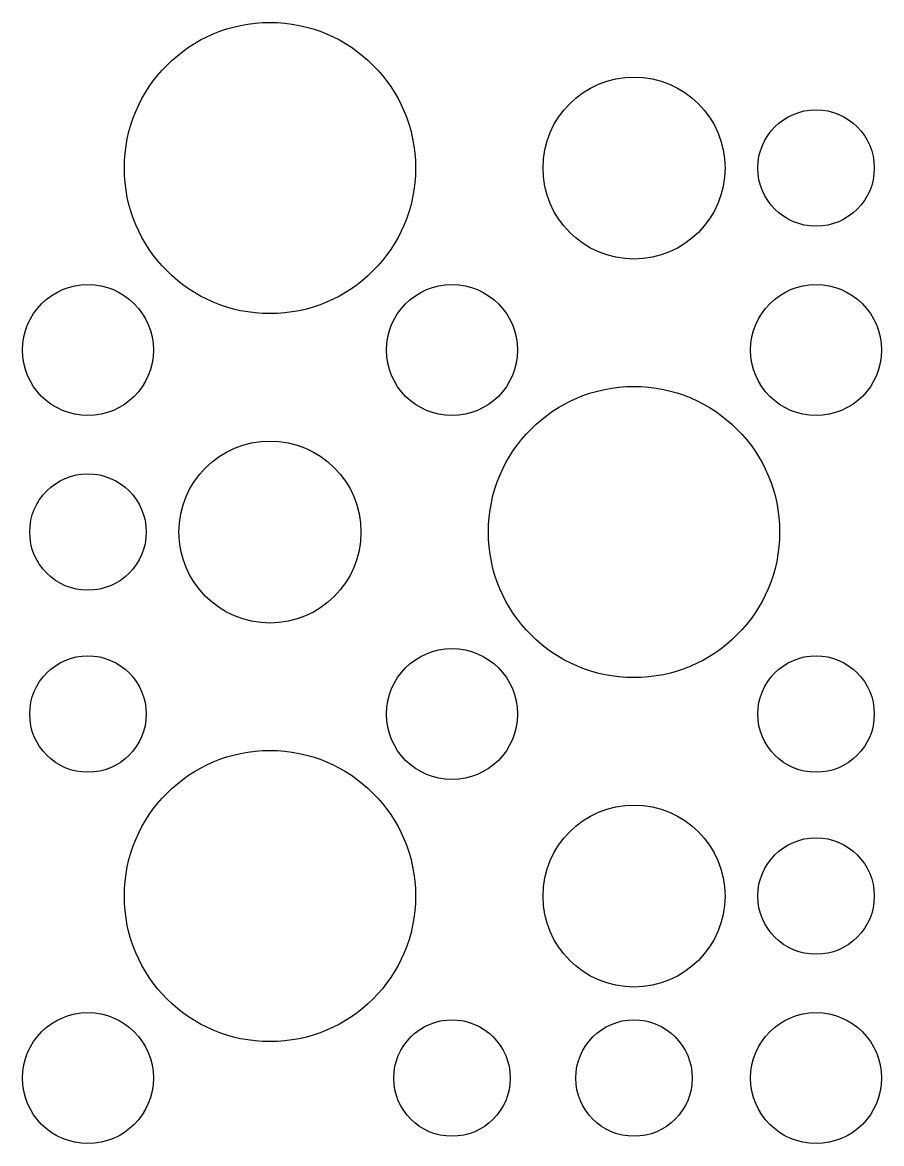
# Model space of a CAD drawing. Extents: x -203 to 33, y 182 to 490.
import ezdxf

# ---------------------------------------------------------------- set-up
doc = ezdxf.new("R2010")
doc.units = 0

msp = doc.modelspace()

# ---------------------------------------------------------------- linework, layer by layer
for centre, radius in [((-135, 450), 40), ((-35, 450), 25), ((15, 450), 16), ((-185, 400), 18), ((-85, 400), 18), ((15, 400), 18), ((-35, 350), 40), ((-135, 350), 25), ((-185, 350), 16), ((-85, 300), 18), ((-185, 300), 16), ((15, 300), 16), ((-135, 250), 40), ((-35, 250), 25), ((15, 250), 16), ((-185, 200), 18), ((-85, 200), 16), ((-35, 200), 16), ((15, 200), 18)]:
    msp.add_circle(centre, radius)

doc.saveas('drawing.dxf')
